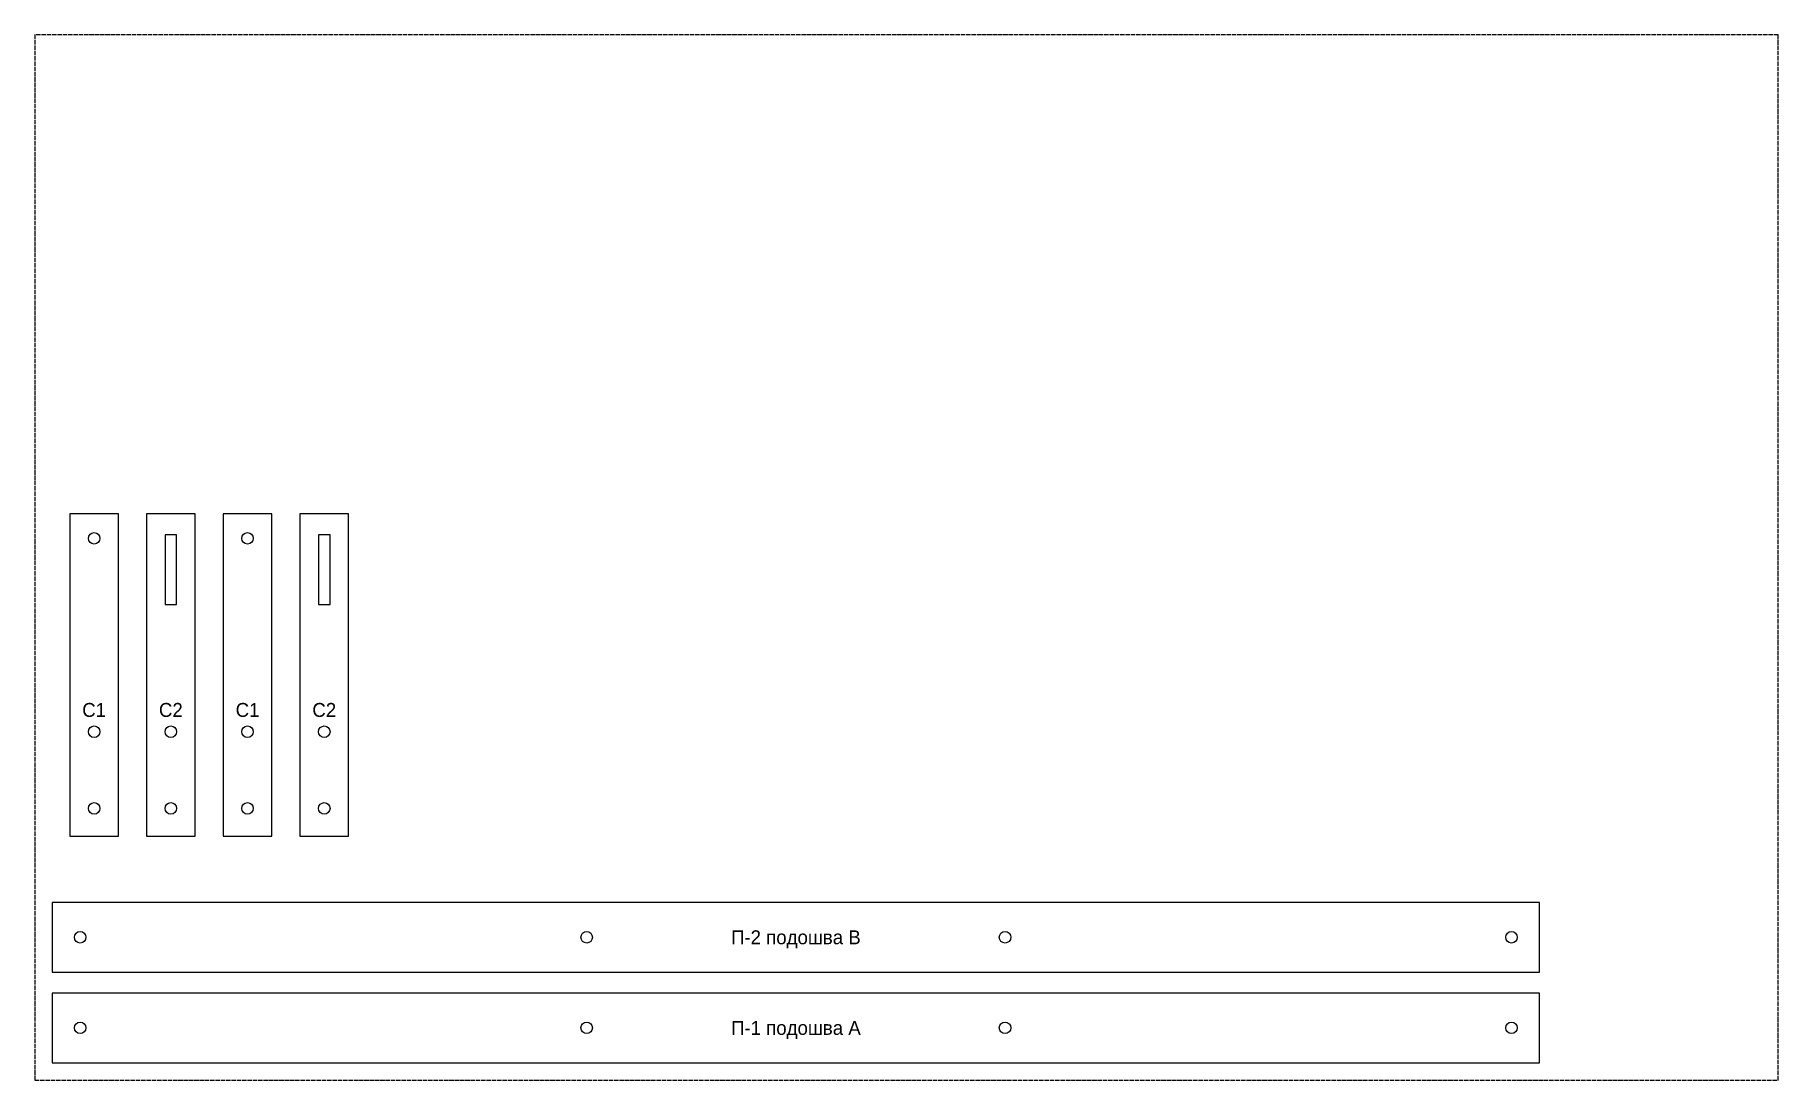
# Model space of a CAD drawing. Header units: millimetres. Extents: x 0 to 500, y 0 to 300.
import ezdxf
from ezdxf.enums import TextEntityAlignment as Align

# ---------------------------------------------------------------- set-up
doc = ezdxf.new("R2010")
doc.units = ezdxf.units.MM
doc.linetypes.add('DASHED', pattern=[1.524, 1.27, -0.254])
for name, color, linetype in [('CUT', 1, 'Continuous'), ('ENGRAVE', 5, 'Continuous'), ('FIELD_500x300', 8, 'DASHED')]:
    doc.layers.add(name, color=color, linetype=linetype)

msp = doc.modelspace()

# ---------------------------------------------------------------- linework, layer by layer
at = {"layer": 'CUT'}
for points in [[(10, 70), (24, 70), (24, 162.5), (10, 162.5)], [(32, 70), (46, 70), (46, 162.5), (32, 162.5)], [(54, 70), (68, 70), (68, 162.5), (54, 162.5)], [(76, 70), (90, 70), (90, 162.5), (76, 162.5)], [(37.35, 136.5), (40.65, 136.5), (40.65, 156.5), (37.35, 156.5)], [(81.35, 136.5), (84.65, 136.5), (84.65, 156.5), (81.35, 156.5)], [(5, 31), (431.54, 31), (431.54, 51), (5, 51)], [(5, 5), (431.54, 5), (431.54, 25), (5, 25)]]:
    msp.add_lwpolyline(points, close=True, dxfattribs=at)
for centre in [(17, 155.5), (61, 155.5), (17, 100), (39, 100), (61, 100), (83, 100), (17, 78), (39, 78), (61, 78), (83, 78), (13, 41), (158.27, 41), (278.27, 41), (423.54, 41), (13, 15), (158.27, 15), (278.27, 15), (423.54, 15)]:
    msp.add_circle(centre, 1.65, dxfattribs=at)
at = {"layer": 'FIELD_500x300'}
msp.add_lwpolyline([(0, 0), (500, 0), (500, 300), (0, 300)], close=True, dxfattribs=at)

# ---------------------------------------------------------------- texts
at = {"layer": 'ENGRAVE'}
for s, p in [('С1', (17, 106.25)), ('С2', (39, 106.25)), ('С1', (61, 106.25)), ('С2', (83, 106.25)), ('П-2 подошва B', (218.27, 41)), ('П-1 подошва A', (218.27, 15))]:
    msp.add_text(s, height=4, dxfattribs=at).set_placement(p, align=Align.MIDDLE_CENTER)

doc.saveas('drawing.dxf')
